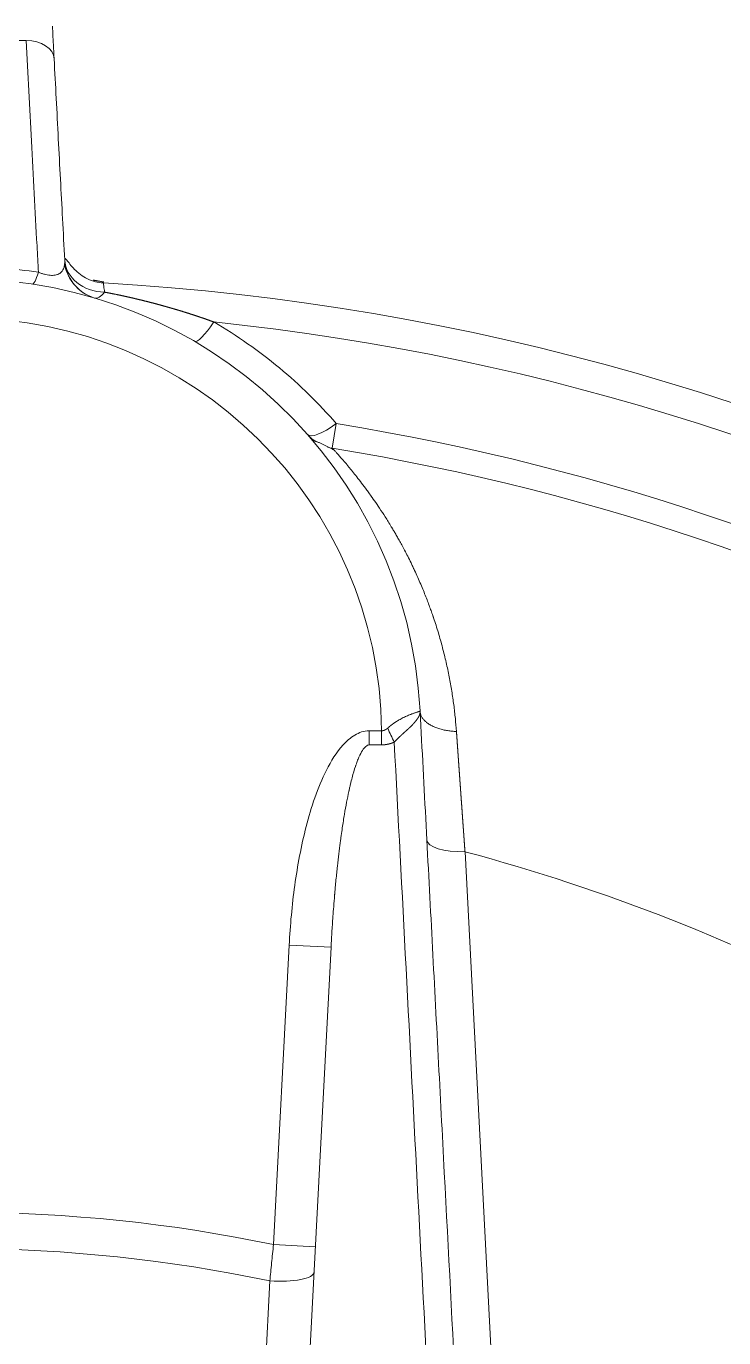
# Model space of a CAD drawing. Header units: millimetres. Extents: x 4664 to 8864, y -38 to 2932.
# Drawn here: x 6329 to 6372.5, y 1800.5 to 1882.3 of the extents above; entities that cross this region are included whole.
import ezdxf

# ---------------------------------------------------------------- set-up
doc = ezdxf.new("R2010")
doc.units = ezdxf.units.MM

msp = doc.modelspace()

# ---------------------------------------------------------------- linework, layer by layer
at = {"lineweight": 5}
for p, q in [((6348.35, 1857.514), (6348.101, 1855.977)), ((6353.57, 1839.608), (6353.571, 1839.584)), ((6350.394, 1838.36), (6351.172, 1838.36)), ((6350.394, 1837.479), (6350.394, 1838.36)), ((6351.172, 1837.479), (6351.172, 1838.36)), ((6351.172, 1837.479), (6350.394, 1837.479)), ((6356.369, 1830.815), (6362.103, 1721.4)), ((6344.432, 1806.32), (6345.411, 1824.994)), ((6348.019, 1824.858), (6345.411, 1824.994)), ((6347.04, 1806.183), (6344.432, 1806.32)), ((6339.875, 1721.4), (6344.207, 1804.05))]:
    msp.add_line(p, q, dxfattribs=at)
for centre, radius, start, end in [((6334.031, 1867.849), 2.612, 183, 253.40561), ((6325.159, 1838.079), 28.452, 3.08832, 176.91168), ((6325.159, 1714.486), 152.045, 36.15958, 86.73036), ((6325.159, 1838.079), 26.014, 0.61779, 179.38221), ((6325.159, 1714.486), 150.173, 37.11429, 84.05174), ((6325.159, 1714.486), 144.895, 2.73527, 80.78997), ((6348.519, 1858.555), 2.612, 221.23584, 236.68171), ((6348.519, 1858.555), 2.612, 254.21409, 260.78997), ((6325.159, 1714.486), 143.338, 2.73527, 80.78997), ((6325.159, 1714.486), 120.442, 62.12565, 74.98177), ((6325.159, 1714.486), 93.834, 78.14748, 101.85252), ((6325.159, 1714.486), 91.567, 77.99392, 102.00608)]:
    msp.add_arc(centre, radius, start, end, dxfattribs=at)
for centre, major_axis, ratio, start_param, end_param in [((6329.027, 1880.162), (-1.739, -0.091), 0.706622, 3.141593, 4.675373), ((6334.031, 1867.849), (-2.608, -0.137), 0.818023, 0, 1.480577), ((6329.784, 1868.797), (0.389, 2.583), 0.147239, 3.141593, 3.938072), ((6334.031, 1867.849), (-0.746, -2.503), 0.312325, 0, 0.647272), ((6340.831, 1864.9), (-1.318, -2.255), 0.179125, 0, 1.193922), ((6348.519, 1858.555), (-1.964, -1.722), 0.270703, 0, 1.254072), ((6356.177, 1839.745), (-2.482, 0.813), 0.99768, 0.371017, 0.378928), ((6351.833, 1839.477), (-1.739, -0.091), 0.342484, 3.141593, 3.168403), ((6351.96, 1838.533), (-1.062, 2.386), 0.144296, 1.509556, 1.884305), ((6356.601, 1831.679), (-2.608, -0.137), 0.327583, 0, 1.464643), ((6344.348, 1804.715), (-2.608, 0.137), 0.257419, 1.53002, 3.141593)]:
    msp.add_ellipse(centre, major_axis=major_axis, ratio=ratio, start_param=start_param, end_param=end_param, dxfattribs=at)
for points, knots in [([(6330.659, 1882.293), (6330.659, 1882.293), (6330.668, 1882.111), (6330.704, 1881.419), (6330.731, 1880.903), (6330.765, 1880.253)], [0, 0, 0, 0, 0.499409, 0.499409, 1, 1, 1, 1]), ([(6329.784, 1866.95), (6329.755, 1867.502), (6329.726, 1868.054), (6329.583, 1870.78), (6329.469, 1872.954), (6329.245, 1877.217), (6329.136, 1879.305), (6329.027, 1881.393)], [0, 0, 0, 0, 0.114698, 0.114698, 0.566236, 0.566236, 1, 1, 1, 1]), ([(6330.765, 1880.253), (6330.808, 1879.433), (6330.851, 1878.613), (6330.982, 1876.114), (6331.07, 1874.435), (6331.201, 1871.937), (6331.244, 1871.116), (6331.332, 1869.435), (6331.378, 1868.573), (6331.423, 1867.712)], [0, 0, 0, 0, 0.196221, 0.196221, 0.597749, 0.597749, 0.793971, 0.793971, 1, 1, 1, 1]), ([(6320.535, 1866.95), (6322.06, 1867.179), (6323.599, 1867.296), (6326.707, 1867.296), (6328.259, 1867.179), (6329.784, 1866.95)], [0, 0, 0, 0, 0.5, 0.5, 1, 1, 1, 1]), ([(6329.784, 1866.95), (6329.848, 1866.923), (6329.911, 1866.9), (6330.037, 1866.858), (6330.099, 1866.839), (6330.221, 1866.808), (6330.281, 1866.795), (6330.398, 1866.774), (6330.455, 1866.767), (6330.565, 1866.758), (6330.619, 1866.756), (6330.722, 1866.759), (6330.771, 1866.763), (6330.866, 1866.778), (6330.911, 1866.789), (6330.974, 1866.81), (6331.005, 1866.822), (6331.039, 1866.838), (6331.056, 1866.846), (6331.064, 1866.851), (6331.068, 1866.853), (6331.07, 1866.854), (6331.071, 1866.855), (6331.072, 1866.855), (6331.072, 1866.855), (6331.072, 1866.855), (6331.072, 1866.855), (6331.072, 1866.855), (6331.072, 1866.855), (6331.073, 1866.855), (6331.1, 1866.871), (6331.154, 1866.908), (6331.203, 1866.953), (6331.248, 1867.004), (6331.269, 1867.032), (6331.308, 1867.093), (6331.325, 1867.125), (6331.357, 1867.196), (6331.37, 1867.234), (6331.393, 1867.315), (6331.403, 1867.358), (6331.417, 1867.449), (6331.422, 1867.498), (6331.426, 1867.601), (6331.426, 1867.655), (6331.423, 1867.712)], [0, 0, 0, 0, 0.0625, 0.0625, 0.125, 0.125, 0.1875, 0.1875, 0.25, 0.25, 0.3125, 0.3125, 0.375, 0.375, 0.4375, 0.4375, 0.46875, 0.484375, 0.492187, 0.496094, 0.498047, 0.499023, 0.499512, 0.499756, 0.499878, 0.499939, 0.499969, 0.499985, 0.499985, 0.5, 0.5, 0.5625, 0.625, 0.625, 0.6875, 0.6875, 0.75, 0.75, 0.8125, 0.8125, 0.875, 0.875, 0.9375, 0.9375, 1, 1, 1, 1]), ([(6332.579, 1865.678), (6332.415, 1865.788), (6332.125, 1866.031), (6331.676, 1866.611), (6331.486, 1867.098), (6331.416, 1867.442)], [0, 0, 0, 0, 0.27368, 0.535273, 1, 1, 1, 1]), ([(6333.827, 1866.284), (6333.66, 1866.293), (6333.327, 1866.344), (6332.835, 1866.52), (6332.375, 1866.807), (6331.997, 1867.157), (6331.72, 1867.491), (6331.534, 1867.737), (6331.468, 1867.802), (6331.445, 1867.803), (6331.443, 1867.803)], [0, 0, 0, 0, 0.111816, 0.226995, 0.344425, 0.47122, 0.616583, 0.785253, 0.976937, 1, 1, 1, 1]), ([(6333.206, 1866.458), (6333.217, 1866.456), (6333.239, 1866.452), (6333.275, 1866.446), (6333.311, 1866.44), (6333.348, 1866.434), (6333.385, 1866.427), (6333.422, 1866.421), (6333.459, 1866.415), (6333.496, 1866.408), (6333.532, 1866.402), (6333.583, 1866.393), (6333.647, 1866.382), (6333.725, 1866.368), (6333.795, 1866.355), (6333.84, 1866.347), (6333.858, 1866.344)], [0, 0, 0, 0, 0.04821, 0.104884, 0.161501, 0.218062, 0.274567, 0.331016, 0.387408, 0.443745, 0.500026, 0.556251, 0.676489, 0.79653, 0.916374, 1, 1, 1, 1]), ([(6333.828, 1866.284), (6333.828, 1866.284), (6333.828, 1866.282), (6333.83, 1866.273), (6333.831, 1866.261), (6333.837, 1866.223), (6333.84, 1866.197), (6333.849, 1866.134), (6333.854, 1866.096), (6333.866, 1866.007), (6333.873, 1865.956), (6333.889, 1865.843), (6333.898, 1865.78), (6333.907, 1865.712)], [0, 0, 0, 0, 0.086478, 0.086478, 0.269182, 0.269182, 0.451887, 0.451887, 0.634591, 0.634591, 0.817296, 0.817296, 1, 1, 1, 1]), ([(6333.907, 1865.712), (6333.922, 1865.709), (6333.951, 1865.703), (6333.995, 1865.695), (6334.038, 1865.687), (6334.082, 1865.678), (6334.125, 1865.67), (6334.169, 1865.661), (6334.212, 1865.653), (6334.255, 1865.644), (6334.299, 1865.636), (6334.342, 1865.627), (6334.385, 1865.618), (6334.428, 1865.61), (6334.471, 1865.601), (6334.513, 1865.592), (6334.556, 1865.583), (6334.599, 1865.575), (6334.641, 1865.566), (6334.684, 1865.557), (6334.726, 1865.548), (6334.769, 1865.539), (6334.811, 1865.53), (6334.853, 1865.521), (6334.896, 1865.513), (6334.938, 1865.504), (6334.98, 1865.495), (6335.022, 1865.485), (6335.063, 1865.476), (6335.105, 1865.467), (6335.147, 1865.458), (6335.189, 1865.449), (6335.23, 1865.44), (6335.272, 1865.431), (6335.313, 1865.422), (6335.354, 1865.412), (6335.396, 1865.403), (6335.437, 1865.394), (6335.478, 1865.384), (6335.519, 1865.375), (6335.56, 1865.366), (6335.601, 1865.356), (6335.642, 1865.347), (6335.682, 1865.338), (6335.723, 1865.328), (6335.764, 1865.319), (6335.804, 1865.309), (6335.845, 1865.3), (6335.885, 1865.29), (6335.925, 1865.281), (6335.965, 1865.271), (6336.006, 1865.261), (6336.046, 1865.252), (6336.086, 1865.242), (6336.126, 1865.232), (6336.166, 1865.223), (6336.205, 1865.213), (6336.245, 1865.203), (6336.285, 1865.194), (6336.324, 1865.184), (6336.364, 1865.174), (6336.403, 1865.164), (6336.442, 1865.154), (6336.482, 1865.145), (6336.521, 1865.135), (6336.56, 1865.125), (6336.599, 1865.115), (6336.638, 1865.105), (6336.677, 1865.095), (6336.716, 1865.085), (6336.754, 1865.075), (6336.793, 1865.065), (6336.832, 1865.055), (6336.87, 1865.045), (6336.909, 1865.035), (6336.947, 1865.025), (6336.985, 1865.015), (6337.024, 1865.005), (6337.062, 1864.995), (6337.1, 1864.985), (6337.138, 1864.974), (6337.176, 1864.964), (6337.214, 1864.954), (6337.252, 1864.944), (6337.289, 1864.934), (6337.327, 1864.924), (6337.364, 1864.913), (6337.402, 1864.903), (6337.439, 1864.893), (6337.477, 1864.882), (6337.514, 1864.872), (6337.551, 1864.862), (6337.588, 1864.852), (6337.625, 1864.841), (6337.662, 1864.831), (6337.699, 1864.82), (6337.736, 1864.81), (6337.773, 1864.8), (6337.81, 1864.789), (6337.846, 1864.779), (6337.883, 1864.768), (6337.919, 1864.758), (6337.956, 1864.748), (6337.992, 1864.737), (6338.028, 1864.727), (6338.064, 1864.716), (6338.1, 1864.706), (6338.136, 1864.695), (6338.172, 1864.685), (6338.208, 1864.674), (6338.244, 1864.663), (6338.28, 1864.653), (6338.315, 1864.642), (6338.351, 1864.632), (6338.387, 1864.621), (6338.422, 1864.61), (6338.457, 1864.6), (6338.493, 1864.589), (6338.528, 1864.579), (6338.563, 1864.568), (6338.598, 1864.557), (6338.633, 1864.547), (6338.668, 1864.536), (6338.703, 1864.525), (6338.738, 1864.515), (6338.772, 1864.504), (6338.807, 1864.493), (6338.842, 1864.482), (6338.876, 1864.472), (6338.91, 1864.461), (6338.945, 1864.45), (6338.979, 1864.439), (6339.013, 1864.429), (6339.047, 1864.418), (6339.081, 1864.407), (6339.115, 1864.396), (6339.149, 1864.386), (6339.183, 1864.375), (6339.217, 1864.364), (6339.251, 1864.353), (6339.284, 1864.342), (6339.318, 1864.331), (6339.351, 1864.321), (6339.385, 1864.31), (6339.418, 1864.299), (6339.451, 1864.288), (6339.484, 1864.277), (6339.517, 1864.266), (6339.55, 1864.255), (6339.583, 1864.245), (6339.616, 1864.234), (6339.649, 1864.223), (6339.682, 1864.212), (6339.715, 1864.201), (6339.747, 1864.19), (6339.78, 1864.179), (6339.812, 1864.168), (6339.844, 1864.157), (6339.877, 1864.146), (6339.909, 1864.135), (6339.941, 1864.125), (6339.973, 1864.114), (6340.005, 1864.103), (6340.037, 1864.092), (6340.069, 1864.081), (6340.101, 1864.07), (6340.133, 1864.059), (6340.164, 1864.048), (6340.196, 1864.037), (6340.227, 1864.026), (6340.259, 1864.015), (6340.29, 1864.004), (6340.321, 1863.993), (6340.353, 1863.982), (6340.384, 1863.971), (6340.415, 1863.96), (6340.446, 1863.949), (6340.477, 1863.938), (6340.508, 1863.927), (6340.539, 1863.916), (6340.569, 1863.905), (6340.6, 1863.894), (6340.63, 1863.883), (6340.661, 1863.872), (6340.691, 1863.861), (6340.712, 1863.854), (6340.722, 1863.85)], [0, 0, 0, 0, 0.006336, 0.012661, 0.018977, 0.025284, 0.03158, 0.037866, 0.044142, 0.050409, 0.056666, 0.062913, 0.06915, 0.075377, 0.081594, 0.087801, 0.093999, 0.100186, 0.106364, 0.112532, 0.11869, 0.124838, 0.130976, 0.137105, 0.143223, 0.149332, 0.155431, 0.16152, 0.167599, 0.173668, 0.179727, 0.185777, 0.191816, 0.197846, 0.203866, 0.209876, 0.215876, 0.221866, 0.227847, 0.233817, 0.239778, 0.245729, 0.25167, 0.257601, 0.263522, 0.269433, 0.275335, 0.281226, 0.287108, 0.29298, 0.298842, 0.304694, 0.310536, 0.316369, 0.322192, 0.328004, 0.333807, 0.3396, 0.345383, 0.351157, 0.35692, 0.362674, 0.368417, 0.374151, 0.379875, 0.38559, 0.391294, 0.396988, 0.402673, 0.408348, 0.414013, 0.419668, 0.425313, 0.430949, 0.436574, 0.44219, 0.447796, 0.453392, 0.458978, 0.464554, 0.470121, 0.475677, 0.481224, 0.486761, 0.492288, 0.497806, 0.503313, 0.508811, 0.514298, 0.519776, 0.525244, 0.530703, 0.536151, 0.54159, 0.547018, 0.552437, 0.557846, 0.563246, 0.568635, 0.574015, 0.579385, 0.584744, 0.590095, 0.595435, 0.600765, 0.606086, 0.611397, 0.616698, 0.621989, 0.62727, 0.632542, 0.637804, 0.643056, 0.648298, 0.65353, 0.658753, 0.663965, 0.669168, 0.674361, 0.679544, 0.684718, 0.689881, 0.695035, 0.700179, 0.705313, 0.710438, 0.715552, 0.720657, 0.725752, 0.730837, 0.735913, 0.740978, 0.746034, 0.75108, 0.756116, 0.761143, 0.766159, 0.771166, 0.776163, 0.78115, 0.786128, 0.791095, 0.796053, 0.801001, 0.80594, 0.810868, 0.815787, 0.820696, 0.825595, 0.830484, 0.835364, 0.840234, 0.845094, 0.849944, 0.854785, 0.859615, 0.864436, 0.869248, 0.874049, 0.878841, 0.883623, 0.888395, 0.893157, 0.89791, 0.902653, 0.907386, 0.912109, 0.916823, 0.921526, 0.926221, 0.930905, 0.935579, 0.940244, 0.944899, 0.949545, 0.95418, 0.958806, 0.963422, 0.968028, 0.972625, 0.977212, 0.981789, 0.986356, 0.990914, 0.995462, 1, 1, 1, 1]), ([(6340.722, 1863.85), (6341.443, 1863.426), (6342.144, 1862.975), (6343.503, 1862.021), (6344.162, 1861.517), (6345.435, 1860.459), (6346.05, 1859.904), (6347.234, 1858.746), (6347.804, 1858.142), (6348.35, 1857.514)], [0, 0, 0, 0, 0.25, 0.25, 0.5, 0.5, 0.75, 0.75, 1, 1, 1, 1]), ([(6348.101, 1855.977), (6348.101, 1855.977), (6348.114, 1855.964), (6348.153, 1855.923), (6348.18, 1855.894), (6348.182, 1855.892)], [0, 0, 0, 0, 0.486266, 0.972532, 1, 1, 1, 1]), ([(6348.182, 1855.892), (6348.206, 1855.866), (6348.268, 1855.799), (6348.397, 1855.657), (6348.566, 1855.468), (6348.77, 1855.232), (6348.931, 1855.044), (6349.059, 1854.89), (6349.126, 1854.81), (6349.208, 1854.711), (6349.249, 1854.661), (6349.27, 1854.635), (6349.281, 1854.622), (6349.286, 1854.616), (6349.289, 1854.612), (6349.29, 1854.611), (6349.291, 1854.61), (6349.291, 1854.61), (6349.291, 1854.609), (6349.291, 1854.609), (6349.291, 1854.609), (6349.291, 1854.609), (6349.292, 1854.609), (6349.375, 1854.507), (6349.464, 1854.398), (6349.649, 1854.164), (6349.747, 1854.039), (6349.95, 1853.774), (6350.056, 1853.634), (6350.222, 1853.41), (6350.306, 1853.295), (6350.407, 1853.156), (6350.458, 1853.084), (6350.484, 1853.048), (6350.497, 1853.03), (6350.504, 1853.021), (6350.507, 1853.017), (6350.508, 1853.014), (6350.509, 1853.013), (6350.51, 1853.013), (6350.51, 1853.012), (6350.51, 1853.012), (6350.51, 1853.012), (6350.51, 1853.012), (6350.51, 1853.012), (6350.51, 1853.012), (6350.603, 1852.881), (6350.702, 1852.741), (6350.91, 1852.439), (6351.019, 1852.277), (6351.247, 1851.931), (6351.366, 1851.747), (6351.551, 1851.452), (6351.614, 1851.35), (6351.71, 1851.193), (6351.759, 1851.113), (6351.816, 1851.018), (6351.844, 1850.969), (6351.859, 1850.945), (6351.866, 1850.933), (6351.87, 1850.927), (6351.871, 1850.924), (6351.872, 1850.922), (6351.873, 1850.922), (6351.873, 1850.921), (6351.873, 1850.921), (6351.873, 1850.921), (6351.873, 1850.921), (6351.873, 1850.921), (6351.873, 1850.921), (6351.908, 1850.862), (6351.984, 1850.733), (6352.114, 1850.508), (6352.262, 1850.248), (6352.37, 1850.051), (6352.484, 1849.841), (6352.543, 1849.73), (6352.667, 1849.494), (6352.732, 1849.37), (6352.865, 1849.107), (6352.934, 1848.968), (6353.04, 1848.749), (6353.076, 1848.675), (6353.131, 1848.56), (6353.159, 1848.501), (6353.191, 1848.432), (6353.207, 1848.397), (6353.216, 1848.38), (6353.22, 1848.371), (6353.222, 1848.366), (6353.223, 1848.364), (6353.223, 1848.363), (6353.224, 1848.363), (6353.224, 1848.362), (6353.224, 1848.362), (6353.224, 1848.362), (6353.224, 1848.362), (6353.293, 1848.214), (6353.426, 1847.922), (6353.609, 1847.501), (6353.778, 1847.097), (6353.932, 1846.713), (6354.072, 1846.35), (6354.198, 1846.009), (6354.274, 1845.797), (6354.327, 1845.645), (6354.353, 1845.57), (6354.382, 1845.485), (6354.396, 1845.444), (6354.403, 1845.423), (6354.407, 1845.413), (6354.409, 1845.408), (6354.409, 1845.405), (6354.41, 1845.404), (6354.41, 1845.403), (6354.41, 1845.403), (6354.41, 1845.403), (6354.41, 1845.403), (6354.41, 1845.403), (6354.41, 1845.402), (6354.41, 1845.402), (6354.516, 1845.091), (6354.615, 1844.779), (6354.8, 1844.159), (6354.887, 1843.849), (6355.048, 1843.234), (6355.123, 1842.929), (6355.262, 1842.322), (6355.325, 1842.021), (6355.441, 1841.424), (6355.494, 1841.129), (6355.589, 1840.545), (6355.632, 1840.257), (6355.707, 1839.688), (6355.739, 1839.408), (6355.795, 1838.856), (6355.818, 1838.584), (6355.837, 1838.317)], [0, 0, 0, 0, 0.031509, 0.064905, 0.098301, 0.131697, 0.165094, 0.165094, 0.181792, 0.190141, 0.194315, 0.196403, 0.197446, 0.197968, 0.198229, 0.198359, 0.198425, 0.198457, 0.198474, 0.198482, 0.198486, 0.198486, 0.19849, 0.19849, 0.231886, 0.231886, 0.265282, 0.265282, 0.298679, 0.298679, 0.315377, 0.323726, 0.3279, 0.329988, 0.331031, 0.331553, 0.331814, 0.331944, 0.33201, 0.332042, 0.332059, 0.332067, 0.332071, 0.332073, 0.332073, 0.332075, 0.332075, 0.365471, 0.365471, 0.398867, 0.398867, 0.432264, 0.432264, 0.448962, 0.448962, 0.457311, 0.461485, 0.463573, 0.464616, 0.465138, 0.465399, 0.465529, 0.465595, 0.465627, 0.465644, 0.465652, 0.465656, 0.465658, 0.465658, 0.46566, 0.46566, 0.482358, 0.499056, 0.515754, 0.532452, 0.532452, 0.549151, 0.549151, 0.565849, 0.565849, 0.582547, 0.582547, 0.590896, 0.590896, 0.59507, 0.597158, 0.598201, 0.598723, 0.598984, 0.599115, 0.59918, 0.599212, 0.599229, 0.599237, 0.599241, 0.599241, 0.599245, 0.599245, 0.615943, 0.632641, 0.649339, 0.666037, 0.682736, 0.699434, 0.716132, 0.716132, 0.724481, 0.728655, 0.730743, 0.731786, 0.732308, 0.732569, 0.7327, 0.732765, 0.732797, 0.732814, 0.732822, 0.732826, 0.732828, 0.732828, 0.73283, 0.73283, 0.766226, 0.766226, 0.799622, 0.799622, 0.833019, 0.833019, 0.866415, 0.866415, 0.899811, 0.899811, 0.933207, 0.933207, 0.966604, 0.966604, 1, 1, 1, 1]), ([(6351.551, 1838.526), (6351.554, 1838.529), (6351.559, 1838.533), (6351.566, 1838.54), (6351.574, 1838.547), (6351.582, 1838.554), (6351.59, 1838.561), (6351.598, 1838.567), (6351.605, 1838.574), (6351.613, 1838.581), (6351.621, 1838.588), (6351.629, 1838.594), (6351.637, 1838.601), (6351.645, 1838.608), (6351.652, 1838.614), (6351.66, 1838.621), (6351.668, 1838.627), (6351.676, 1838.634), (6351.684, 1838.64), (6351.692, 1838.647), (6351.7, 1838.653), (6351.708, 1838.66), (6351.716, 1838.666), (6351.724, 1838.673), (6351.732, 1838.679), (6351.74, 1838.686), (6351.748, 1838.692), (6351.756, 1838.698), (6351.765, 1838.705), (6351.773, 1838.711), (6351.781, 1838.717), (6351.789, 1838.724), (6351.797, 1838.73), (6351.805, 1838.736), (6351.813, 1838.742), (6351.822, 1838.748), (6351.83, 1838.754), (6351.838, 1838.761), (6351.846, 1838.767), (6351.854, 1838.773), (6351.863, 1838.779), (6351.871, 1838.785), (6351.879, 1838.791), (6351.888, 1838.797), (6351.896, 1838.803), (6351.904, 1838.809), (6351.912, 1838.815), (6351.921, 1838.821), (6351.929, 1838.826), (6351.937, 1838.832), (6351.946, 1838.838), (6351.954, 1838.844), (6351.963, 1838.85), (6351.971, 1838.855), (6351.979, 1838.861), (6351.988, 1838.867), (6351.996, 1838.873), (6352.005, 1838.878), (6352.013, 1838.884), (6352.021, 1838.89), (6352.03, 1838.895), (6352.038, 1838.901), (6352.047, 1838.906), (6352.055, 1838.912), (6352.064, 1838.917), (6352.072, 1838.923), (6352.081, 1838.928), (6352.089, 1838.934), (6352.098, 1838.939), (6352.106, 1838.945), (6352.115, 1838.95), (6352.123, 1838.955), (6352.132, 1838.961), (6352.14, 1838.966), (6352.149, 1838.971), (6352.158, 1838.976), (6352.166, 1838.982), (6352.175, 1838.987), (6352.183, 1838.992), (6352.192, 1838.997), (6352.2, 1839.002), (6352.209, 1839.007), (6352.217, 1839.013), (6352.226, 1839.018), (6352.235, 1839.023), (6352.243, 1839.028), (6352.294, 1839.057), (6352.387, 1839.109), (6352.523, 1839.179), (6352.657, 1839.244), (6352.79, 1839.303), (6352.901, 1839.349), (6352.992, 1839.384), (6353.065, 1839.412), (6353.137, 1839.438), (6353.206, 1839.462), (6353.272, 1839.485), (6353.334, 1839.505), (6353.372, 1839.518), (6353.392, 1839.525), (6353.396, 1839.526), (6353.4, 1839.528), (6353.404, 1839.529), (6353.408, 1839.53), (6353.411, 1839.531), (6353.415, 1839.533), (6353.419, 1839.534), (6353.423, 1839.535), (6353.427, 1839.536), (6353.43, 1839.538), (6353.434, 1839.539), (6353.438, 1839.54), (6353.441, 1839.541), (6353.445, 1839.543), (6353.449, 1839.544), (6353.452, 1839.545), (6353.456, 1839.546), (6353.459, 1839.548), (6353.463, 1839.549), (6353.466, 1839.55), (6353.47, 1839.551), (6353.473, 1839.552), (6353.476, 1839.554), (6353.48, 1839.555), (6353.483, 1839.556), (6353.486, 1839.557), (6353.489, 1839.558), (6353.493, 1839.56), (6353.496, 1839.561), (6353.499, 1839.562), (6353.502, 1839.563), (6353.505, 1839.564), (6353.508, 1839.565), (6353.511, 1839.566), (6353.514, 1839.568), (6353.516, 1839.569), (6353.518, 1839.57), (6353.52, 1839.57), (6353.521, 1839.571), (6353.523, 1839.571), (6353.525, 1839.572), (6353.528, 1839.573), (6353.531, 1839.574), (6353.535, 1839.576), (6353.539, 1839.577), (6353.543, 1839.579), (6353.547, 1839.581), (6353.551, 1839.583), (6353.554, 1839.585), (6353.557, 1839.587), (6353.559, 1839.588), (6353.561, 1839.59), (6353.563, 1839.591), (6353.564, 1839.593), (6353.565, 1839.594), (6353.566, 1839.596), (6353.567, 1839.598), (6353.568, 1839.599), (6353.569, 1839.601), (6353.569, 1839.603), (6353.569, 1839.604), (6353.569, 1839.605)], [0, 0, 0, 0, 0.002893, 0.005787, 0.008681, 0.011576, 0.014471, 0.017366, 0.020262, 0.023159, 0.026056, 0.028954, 0.031852, 0.034751, 0.037651, 0.040551, 0.043452, 0.046354, 0.049257, 0.05216, 0.055065, 0.05797, 0.060876, 0.063783, 0.066691, 0.0696, 0.07251, 0.075421, 0.078333, 0.081246, 0.08416, 0.087075, 0.089991, 0.092909, 0.095828, 0.098748, 0.101669, 0.104592, 0.107516, 0.110441, 0.113367, 0.116295, 0.119225, 0.122156, 0.125088, 0.128022, 0.130957, 0.133894, 0.136832, 0.139772, 0.142714, 0.145657, 0.148602, 0.151549, 0.154497, 0.157447, 0.160399, 0.163353, 0.166309, 0.169266, 0.172225, 0.175187, 0.17815, 0.181115, 0.184082, 0.187051, 0.190022, 0.192996, 0.195971, 0.198948, 0.201928, 0.20491, 0.207893, 0.21088, 0.213868, 0.216859, 0.219851, 0.222847, 0.225844, 0.228844, 0.231847, 0.234851, 0.237858, 0.240868, 0.24388, 0.246895, 0.249912, 0.297344, 0.345951, 0.395822, 0.447039, 0.499679, 0.531933, 0.565321, 0.599857, 0.635552, 0.672419, 0.710468, 0.749709, 0.752605, 0.755523, 0.758462, 0.761423, 0.764405, 0.767409, 0.770435, 0.773482, 0.776551, 0.779642, 0.782754, 0.785888, 0.789044, 0.792221, 0.79542, 0.79864, 0.801882, 0.805146, 0.808431, 0.811738, 0.815067, 0.818418, 0.82179, 0.825183, 0.828599, 0.832036, 0.835495, 0.838975, 0.842477, 0.846001, 0.849546, 0.853114, 0.856702, 0.860313, 0.863945, 0.867599, 0.871275, 0.874972, 0.876078, 0.877927, 0.880519, 0.883853, 0.88793, 0.89275, 0.898313, 0.904618, 0.911666, 0.919457, 0.927991, 0.937267, 0.943461, 0.949479, 0.955321, 0.960987, 0.966477, 0.971792, 0.976931, 0.981895, 0.986683, 0.991297, 0.995736, 1, 1, 1, 1]), ([(6353.571, 1839.584), (6353.571, 1839.582), (6353.571, 1839.578), (6353.571, 1839.573), (6353.571, 1839.567), (6353.571, 1839.562), (6353.571, 1839.556), (6353.57, 1839.55), (6353.57, 1839.545), (6353.57, 1839.539), (6353.57, 1839.534), (6353.569, 1839.528), (6353.569, 1839.523), (6353.569, 1839.517), (6353.568, 1839.511), (6353.568, 1839.506), (6353.567, 1839.5), (6353.567, 1839.495), (6353.566, 1839.489), (6353.565, 1839.484), (6353.565, 1839.478), (6353.564, 1839.473), (6353.563, 1839.467), (6353.562, 1839.462), (6353.561, 1839.456), (6353.561, 1839.451), (6353.56, 1839.446), (6353.559, 1839.44), (6353.558, 1839.435), (6353.557, 1839.429), (6353.555, 1839.424), (6353.554, 1839.418), (6353.553, 1839.413), (6353.552, 1839.408), (6353.55, 1839.402), (6353.549, 1839.397), (6353.548, 1839.391), (6353.546, 1839.386), (6353.545, 1839.381), (6353.543, 1839.375), (6353.542, 1839.37), (6353.54, 1839.365), (6353.538, 1839.359), (6353.537, 1839.354), (6353.535, 1839.349), (6353.533, 1839.343), (6353.531, 1839.338), (6353.529, 1839.333), (6353.527, 1839.327), (6353.525, 1839.322), (6353.523, 1839.317), (6353.521, 1839.311), (6353.519, 1839.306), (6353.517, 1839.301), (6353.515, 1839.295), (6353.512, 1839.29), (6353.51, 1839.285), (6353.508, 1839.279), (6353.505, 1839.274), (6353.503, 1839.269), (6353.5, 1839.264), (6353.498, 1839.258), (6353.495, 1839.253), (6353.492, 1839.248), (6353.49, 1839.242), (6353.487, 1839.237), (6353.484, 1839.232), (6353.481, 1839.227), (6353.478, 1839.221), (6353.475, 1839.216), (6353.472, 1839.211), (6353.469, 1839.205), (6353.466, 1839.2), (6353.463, 1839.195), (6353.46, 1839.19), (6353.456, 1839.184), (6353.452, 1839.177), (6353.446, 1839.168), (6353.439, 1839.158), (6353.432, 1839.147), (6353.425, 1839.136), (6353.417, 1839.125), (6353.409, 1839.113), (6353.402, 1839.102), (6353.393, 1839.091), (6353.385, 1839.079), (6353.376, 1839.068), (6353.368, 1839.056), (6353.359, 1839.044), (6353.35, 1839.032), (6353.341, 1839.02), (6353.331, 1839.008), (6353.321, 1838.996), (6353.312, 1838.984), (6353.302, 1838.971), (6353.291, 1838.959), (6353.281, 1838.946), (6353.271, 1838.933), (6353.26, 1838.92), (6353.249, 1838.907), (6353.238, 1838.894), (6353.227, 1838.881), (6353.215, 1838.867), (6353.204, 1838.854), (6353.192, 1838.84), (6353.18, 1838.827), (6353.168, 1838.813), (6353.156, 1838.799), (6353.144, 1838.785), (6353.131, 1838.771), (6353.119, 1838.756), (6353.109, 1838.745), (6353.102, 1838.737), (6353.098, 1838.732), (6353.093, 1838.727), (6353.088, 1838.722), (6353.083, 1838.716), (6353.077, 1838.71), (6353.071, 1838.704), (6353.065, 1838.698), (6353.059, 1838.691), (6353.052, 1838.685), (6353.045, 1838.677), (6353.038, 1838.67), (6353.03, 1838.662), (6353.022, 1838.655), (6353.014, 1838.646), (6353.005, 1838.638), (6352.996, 1838.629), (6352.987, 1838.62), (6352.977, 1838.611), (6352.967, 1838.602), (6352.957, 1838.592), (6352.946, 1838.582), (6352.935, 1838.572), (6352.923, 1838.561), (6352.912, 1838.55), (6352.899, 1838.539), (6352.887, 1838.527), (6352.874, 1838.515), (6352.861, 1838.503), (6352.847, 1838.491), (6352.833, 1838.478), (6352.819, 1838.465), (6352.804, 1838.451), (6352.788, 1838.438), (6352.773, 1838.424), (6352.757, 1838.409), (6352.74, 1838.395), (6352.724, 1838.379), (6352.706, 1838.364), (6352.689, 1838.348), (6352.671, 1838.332), (6352.652, 1838.315), (6352.634, 1838.299), (6352.614, 1838.281), (6352.595, 1838.264), (6352.577, 1838.247), (6352.56, 1838.232), (6352.544, 1838.218), (6352.529, 1838.204), (6352.513, 1838.19), (6352.498, 1838.175), (6352.482, 1838.161), (6352.467, 1838.147), (6352.451, 1838.133), (6352.436, 1838.118), (6352.42, 1838.104), (6352.404, 1838.09), (6352.389, 1838.075), (6352.373, 1838.06), (6352.358, 1838.046), (6352.342, 1838.031), (6352.326, 1838.017), (6352.311, 1838.002), (6352.295, 1837.987), (6352.28, 1837.972), (6352.264, 1837.957), (6352.249, 1837.942), (6352.233, 1837.927), (6352.218, 1837.912), (6352.202, 1837.897), (6352.187, 1837.882), (6352.171, 1837.867), (6352.156, 1837.852), (6352.141, 1837.837), (6352.125, 1837.822), (6352.11, 1837.806), (6352.095, 1837.791), (6352.08, 1837.775), (6352.065, 1837.76), (6352.049, 1837.745), (6352.034, 1837.729), (6352.019, 1837.714), (6352.004, 1837.698), (6351.99, 1837.682), (6351.975, 1837.667), (6351.965, 1837.656), (6351.96, 1837.651)], [0, 0, 0, 0, 0.00329, 0.006582, 0.009875, 0.013169, 0.016465, 0.019762, 0.02306, 0.02636, 0.029661, 0.032963, 0.036267, 0.039572, 0.042879, 0.046186, 0.049495, 0.052806, 0.056117, 0.05943, 0.062744, 0.06606, 0.069377, 0.072695, 0.076014, 0.079334, 0.082656, 0.085979, 0.089303, 0.092629, 0.095955, 0.099283, 0.102612, 0.105942, 0.109273, 0.112606, 0.115939, 0.119274, 0.12261, 0.125947, 0.129285, 0.132624, 0.135964, 0.139306, 0.142648, 0.145991, 0.149336, 0.152681, 0.156028, 0.159375, 0.162723, 0.166073, 0.169423, 0.172774, 0.176126, 0.179479, 0.182833, 0.186188, 0.189544, 0.1929, 0.196258, 0.199616, 0.202975, 0.206334, 0.209695, 0.213056, 0.216418, 0.219781, 0.223144, 0.226508, 0.229873, 0.233238, 0.236604, 0.23997, 0.243338, 0.246705, 0.250073, 0.25691, 0.263767, 0.270644, 0.27754, 0.284457, 0.291392, 0.298347, 0.30532, 0.312312, 0.319323, 0.326353, 0.3334, 0.340466, 0.347549, 0.35465, 0.361769, 0.368904, 0.376057, 0.383226, 0.390413, 0.397615, 0.404834, 0.412069, 0.419319, 0.426585, 0.433867, 0.441164, 0.448476, 0.455802, 0.463143, 0.470499, 0.477869, 0.485253, 0.49265, 0.500062, 0.502428, 0.504933, 0.507574, 0.510354, 0.513271, 0.516326, 0.519518, 0.522848, 0.526316, 0.529921, 0.533664, 0.537544, 0.541562, 0.545716, 0.550009, 0.554438, 0.559004, 0.563708, 0.568548, 0.573525, 0.578638, 0.583887, 0.589273, 0.594794, 0.600451, 0.606243, 0.61217, 0.618232, 0.624428, 0.630758, 0.637222, 0.643819, 0.650549, 0.657411, 0.664404, 0.671529, 0.678785, 0.686171, 0.693686, 0.70133, 0.709103, 0.717003, 0.725029, 0.733181, 0.741459, 0.74986, 0.756321, 0.762772, 0.769214, 0.775647, 0.782071, 0.788484, 0.794888, 0.801283, 0.807667, 0.814041, 0.820404, 0.826758, 0.8331, 0.839432, 0.845754, 0.852064, 0.858364, 0.864652, 0.870929, 0.877195, 0.883449, 0.889692, 0.895924, 0.902143, 0.908351, 0.914547, 0.920731, 0.926903, 0.933063, 0.93921, 0.945345, 0.951468, 0.957579, 0.963677, 0.969763, 0.975835, 0.981896, 0.987943, 0.993978, 1, 1, 1, 1]), ([(6353.569, 1839.605), (6353.57, 1839.607), (6353.57, 1839.609), (6353.57, 1839.611), (6353.57, 1839.612), (6353.57, 1839.612)], [0, 0, 0, 0, 0.906175, 0.906175, 1, 1, 1, 1]), ([(6353.572, 1839.568), (6353.82, 1834.835), (6354.07, 1830.075), (6354.572, 1820.487), (6354.825, 1815.662), (6355.588, 1801.093), (6356.103, 1791.267), (6357.141, 1771.472), (6357.664, 1761.485), (6358.714, 1741.455), (6359.242, 1731.389), (6359.77, 1721.315)], [0, 0, 0, 0, 0.125, 0.125, 0.25, 0.25, 0.5, 0.5, 0.75, 0.75, 1, 1, 1, 1]), ([(6351.172, 1838.36), (6351.173, 1838.36), (6351.176, 1838.36), (6351.181, 1838.36), (6351.185, 1838.36), (6351.19, 1838.36), (6351.194, 1838.36), (6351.198, 1838.36), (6351.203, 1838.36), (6351.207, 1838.361), (6351.212, 1838.361), (6351.216, 1838.361), (6351.221, 1838.362), (6351.225, 1838.362), (6351.23, 1838.363), (6351.234, 1838.363), (6351.238, 1838.364), (6351.243, 1838.365), (6351.247, 1838.365), (6351.252, 1838.366), (6351.256, 1838.367), (6351.261, 1838.368), (6351.265, 1838.369), (6351.27, 1838.37), (6351.274, 1838.371), (6351.278, 1838.372), (6351.283, 1838.373), (6351.287, 1838.374), (6351.292, 1838.375), (6351.296, 1838.377), (6351.301, 1838.378), (6351.305, 1838.379), (6351.31, 1838.381), (6351.314, 1838.382), (6351.319, 1838.383), (6351.323, 1838.385), (6351.328, 1838.387), (6351.332, 1838.388), (6351.336, 1838.39), (6351.341, 1838.392), (6351.345, 1838.393), (6351.35, 1838.395), (6351.354, 1838.397), (6351.359, 1838.399), (6351.363, 1838.401), (6351.368, 1838.403), (6351.372, 1838.405), (6351.377, 1838.407), (6351.381, 1838.409), (6351.386, 1838.411), (6351.39, 1838.414), (6351.395, 1838.416), (6351.399, 1838.418), (6351.404, 1838.421), (6351.408, 1838.423), (6351.412, 1838.425), (6351.417, 1838.428), (6351.421, 1838.431), (6351.426, 1838.433), (6351.43, 1838.436), (6351.435, 1838.439), (6351.439, 1838.441), (6351.444, 1838.444), (6351.448, 1838.447), (6351.453, 1838.45), (6351.457, 1838.453), (6351.462, 1838.456), (6351.466, 1838.459), (6351.471, 1838.462), (6351.475, 1838.465), (6351.48, 1838.468), (6351.484, 1838.472), (6351.489, 1838.475), (6351.493, 1838.478), (6351.497, 1838.482), (6351.502, 1838.485), (6351.506, 1838.489), (6351.511, 1838.492), (6351.515, 1838.496), (6351.52, 1838.499), (6351.524, 1838.503), (6351.529, 1838.507), (6351.533, 1838.511), (6351.538, 1838.514), (6351.542, 1838.518), (6351.547, 1838.522), (6351.55, 1838.525), (6351.551, 1838.526)], [0, 0, 0, 0, 0.01041, 0.020823, 0.031241, 0.041664, 0.052093, 0.06253, 0.072976, 0.083432, 0.0939, 0.104379, 0.114872, 0.12538, 0.135904, 0.146444, 0.157002, 0.16758, 0.178178, 0.188797, 0.199439, 0.210104, 0.220794, 0.231509, 0.242252, 0.253023, 0.263822, 0.274652, 0.285513, 0.296405, 0.307332, 0.318292, 0.329288, 0.34032, 0.351389, 0.362496, 0.373643, 0.38483, 0.396059, 0.407329, 0.418643, 0.43, 0.441403, 0.452851, 0.464347, 0.47589, 0.487482, 0.499123, 0.510814, 0.522557, 0.534352, 0.5462, 0.558101, 0.570057, 0.582069, 0.594136, 0.606261, 0.618443, 0.630684, 0.642984, 0.655344, 0.667765, 0.680247, 0.692792, 0.705399, 0.71807, 0.730805, 0.743606, 0.756472, 0.769404, 0.782403, 0.79547, 0.808605, 0.821809, 0.835083, 0.848427, 0.861841, 0.875327, 0.888884, 0.902514, 0.916217, 0.929994, 0.943845, 0.95777, 0.971771, 0.985847, 1, 1, 1, 1]), ([(6345.411, 1824.994), (6345.476, 1826.244), (6345.59, 1827.486), (6345.932, 1829.952), (6346.158, 1831.176), (6346.782, 1833.598), (6347.172, 1834.796), (6348.019, 1836.466), (6348.351, 1837.013), (6348.985, 1837.711), (6349.224, 1837.927), (6349.765, 1838.251), (6350.073, 1838.36), (6350.394, 1838.36)], [0, 0, 0, 0, 0.25, 0.25, 0.5, 0.5, 0.75, 0.75, 0.875, 0.875, 0.9375, 0.9375, 1, 1, 1, 1]), ([(6355.837, 1838.317), (6355.837, 1838.305), (6355.839, 1838.282), (6355.842, 1838.246), (6355.844, 1838.211), (6355.847, 1838.175), (6355.849, 1838.14), (6355.852, 1838.104), (6355.854, 1838.068), (6355.857, 1838.033), (6355.859, 1837.997), (6355.862, 1837.961), (6355.864, 1837.926), (6355.867, 1837.89), (6355.869, 1837.854), (6355.872, 1837.818), (6355.874, 1837.782), (6355.877, 1837.747), (6355.879, 1837.711), (6355.882, 1837.675), (6355.884, 1837.639), (6355.887, 1837.603), (6355.889, 1837.567), (6355.892, 1837.531), (6355.894, 1837.495), (6355.897, 1837.459), (6355.899, 1837.423), (6355.902, 1837.387), (6355.904, 1837.351), (6355.907, 1837.315), (6355.909, 1837.279), (6355.912, 1837.242), (6355.914, 1837.206), (6355.917, 1837.17), (6355.92, 1837.134), (6355.922, 1837.098), (6355.925, 1837.061), (6355.927, 1837.025), (6355.93, 1836.989), (6355.932, 1836.952), (6355.935, 1836.916), (6355.937, 1836.88), (6355.94, 1836.843), (6355.943, 1836.807), (6355.945, 1836.77), (6355.948, 1836.734), (6355.95, 1836.697), (6355.953, 1836.661), (6355.955, 1836.624), (6355.958, 1836.588), (6355.961, 1836.551), (6355.963, 1836.515), (6355.966, 1836.478), (6355.968, 1836.441), (6355.971, 1836.405), (6355.973, 1836.368), (6355.976, 1836.331), (6355.979, 1836.295), (6355.981, 1836.258), (6355.984, 1836.221), (6355.986, 1836.184), (6355.989, 1836.148), (6355.992, 1836.111), (6355.994, 1836.074), (6355.997, 1836.037), (6355.999, 1836), (6356.002, 1835.963), (6356.005, 1835.926), (6356.007, 1835.889), (6356.01, 1835.852), (6356.012, 1835.815), (6356.015, 1835.778), (6356.018, 1835.741), (6356.02, 1835.704), (6356.023, 1835.667), (6356.026, 1835.63), (6356.028, 1835.593), (6356.031, 1835.556), (6356.033, 1835.519), (6356.036, 1835.482), (6356.039, 1835.444), (6356.041, 1835.407), (6356.044, 1835.37), (6356.047, 1835.333), (6356.049, 1835.295), (6356.052, 1835.258), (6356.054, 1835.221), (6356.057, 1835.184), (6356.06, 1835.146), (6356.062, 1835.109), (6356.065, 1835.071), (6356.068, 1835.034), (6356.07, 1834.997), (6356.073, 1834.959), (6356.076, 1834.922), (6356.078, 1834.884), (6356.081, 1834.847), (6356.084, 1834.809), (6356.086, 1834.772), (6356.089, 1834.734), (6356.092, 1834.697), (6356.094, 1834.659), (6356.097, 1834.621), (6356.1, 1834.584), (6356.102, 1834.546), (6356.105, 1834.508), (6356.108, 1834.471), (6356.11, 1834.433), (6356.113, 1834.395), (6356.116, 1834.358), (6356.118, 1834.32), (6356.121, 1834.282), (6356.124, 1834.244), (6356.126, 1834.206), (6356.129, 1834.169), (6356.132, 1834.131), (6356.135, 1834.093), (6356.137, 1834.055), (6356.14, 1834.017), (6356.143, 1833.979), (6356.145, 1833.941), (6356.148, 1833.903), (6356.151, 1833.865), (6356.153, 1833.827), (6356.156, 1833.789), (6356.159, 1833.751), (6356.162, 1833.713), (6356.164, 1833.675), (6356.167, 1833.637), (6356.17, 1833.599), (6356.172, 1833.561), (6356.175, 1833.523), (6356.178, 1833.485), (6356.181, 1833.446), (6356.183, 1833.408), (6356.186, 1833.37), (6356.189, 1833.332), (6356.191, 1833.294), (6356.194, 1833.255), (6356.197, 1833.217), (6356.2, 1833.179), (6356.202, 1833.141), (6356.205, 1833.102), (6356.208, 1833.064), (6356.211, 1833.026), (6356.213, 1832.987), (6356.216, 1832.949), (6356.219, 1832.911), (6356.222, 1832.872), (6356.224, 1832.834), (6356.227, 1832.795), (6356.23, 1832.757), (6356.233, 1832.718), (6356.235, 1832.68), (6356.238, 1832.641), (6356.241, 1832.603), (6356.244, 1832.564), (6356.246, 1832.526), (6356.249, 1832.487), (6356.252, 1832.449), (6356.255, 1832.41), (6356.257, 1832.371), (6356.26, 1832.333), (6356.263, 1832.294), (6356.266, 1832.255), (6356.268, 1832.217), (6356.271, 1832.178), (6356.274, 1832.139), (6356.277, 1832.101), (6356.28, 1832.062), (6356.282, 1832.023), (6356.285, 1831.984), (6356.288, 1831.946), (6356.291, 1831.907), (6356.293, 1831.868), (6356.296, 1831.829), (6356.299, 1831.79), (6356.302, 1831.752), (6356.305, 1831.713), (6356.307, 1831.674), (6356.31, 1831.635), (6356.313, 1831.596), (6356.316, 1831.557), (6356.319, 1831.518), (6356.321, 1831.479), (6356.324, 1831.44), (6356.327, 1831.401), (6356.33, 1831.362), (6356.333, 1831.323), (6356.335, 1831.284), (6356.338, 1831.245), (6356.341, 1831.206), (6356.344, 1831.167), (6356.347, 1831.128), (6356.349, 1831.089), (6356.352, 1831.05), (6356.355, 1831.011), (6356.358, 1830.972), (6356.361, 1830.932), (6356.364, 1830.893), (6356.366, 1830.854), (6356.368, 1830.828), (6356.369, 1830.815)], [0, 0, 0, 0, 0.005019, 0.010039, 0.015058, 0.020076, 0.025095, 0.030114, 0.035132, 0.04015, 0.045168, 0.050185, 0.055203, 0.06022, 0.065237, 0.070254, 0.07527, 0.080287, 0.085303, 0.090319, 0.095335, 0.100351, 0.105366, 0.110381, 0.115397, 0.120411, 0.125426, 0.130441, 0.135455, 0.140469, 0.145483, 0.150497, 0.15551, 0.160523, 0.165536, 0.170549, 0.175562, 0.180575, 0.185587, 0.190599, 0.195611, 0.200623, 0.205634, 0.210646, 0.215657, 0.220668, 0.225678, 0.230689, 0.235699, 0.24071, 0.24572, 0.250729, 0.255739, 0.260748, 0.265758, 0.270767, 0.275775, 0.280784, 0.285792, 0.290801, 0.295809, 0.300816, 0.305824, 0.310832, 0.315839, 0.320846, 0.325853, 0.330859, 0.335866, 0.340872, 0.345878, 0.350884, 0.35589, 0.360895, 0.365901, 0.370906, 0.375911, 0.380915, 0.38592, 0.390924, 0.395928, 0.400932, 0.405936, 0.41094, 0.415943, 0.420946, 0.425949, 0.430952, 0.435955, 0.440957, 0.445959, 0.450961, 0.455963, 0.460965, 0.465966, 0.470967, 0.475968, 0.480969, 0.48597, 0.49097, 0.495971, 0.500971, 0.505971, 0.51097, 0.51597, 0.520969, 0.525968, 0.530967, 0.535966, 0.540964, 0.545963, 0.550961, 0.555959, 0.560957, 0.565954, 0.570952, 0.575949, 0.580946, 0.585942, 0.590939, 0.595935, 0.600932, 0.605928, 0.610924, 0.615919, 0.620915, 0.62591, 0.630905, 0.6359, 0.640894, 0.645889, 0.650883, 0.655877, 0.660871, 0.665865, 0.670858, 0.675852, 0.680845, 0.685838, 0.69083, 0.695823, 0.700815, 0.705807, 0.710799, 0.715791, 0.720783, 0.725774, 0.730765, 0.735756, 0.740747, 0.745738, 0.750728, 0.755718, 0.760708, 0.765698, 0.770688, 0.775677, 0.780666, 0.785655, 0.790644, 0.795633, 0.800621, 0.80561, 0.810598, 0.815586, 0.820573, 0.825561, 0.830548, 0.835535, 0.840522, 0.845509, 0.850495, 0.855482, 0.860468, 0.865454, 0.870439, 0.875425, 0.88041, 0.885395, 0.89038, 0.895365, 0.90035, 0.905334, 0.910318, 0.915302, 0.920286, 0.92527, 0.930253, 0.935236, 0.940219, 0.945202, 0.950185, 0.955167, 0.960149, 0.965131, 0.970113, 0.975095, 0.980076, 0.985057, 0.990038, 0.995019, 1, 1, 1, 1]), ([(6350.394, 1837.479), (6350.328, 1837.475), (6350.26, 1837.443), (6350.121, 1837.328), (6350.05, 1837.243), (6349.906, 1837.02), (6349.834, 1836.882), (6349.724, 1836.634), (6349.688, 1836.545), (6349.634, 1836.401), (6349.606, 1836.326), (6349.575, 1836.235), (6349.559, 1836.188), (6349.551, 1836.164), (6349.547, 1836.153), (6349.545, 1836.147), (6349.544, 1836.144), (6349.543, 1836.142), (6349.543, 1836.141), (6349.543, 1836.141), (6349.543, 1836.141), (6349.543, 1836.141), (6349.543, 1836.141), (6349.543, 1836.141), (6349.543, 1836.141), (6349.474, 1835.932), (6349.405, 1835.697), (6349.3, 1835.303), (6349.266, 1835.165), (6349.214, 1834.947), (6349.188, 1834.836), (6349.157, 1834.701), (6349.142, 1834.633), (6349.135, 1834.598), (6349.131, 1834.581), (6349.129, 1834.572), (6349.128, 1834.568), (6349.128, 1834.566), (6349.127, 1834.565), (6349.127, 1834.564), (6349.127, 1834.564), (6349.127, 1834.564), (6349.127, 1834.564), (6349.127, 1834.564), (6349.127, 1834.564), (6349.083, 1834.359), (6349.038, 1834.138), (6348.947, 1833.666), (6348.902, 1833.414), (6348.811, 1832.879), (6348.766, 1832.596), (6348.699, 1832.148), (6348.677, 1831.995), (6348.644, 1831.759), (6348.628, 1831.64), (6348.608, 1831.498), (6348.599, 1831.427), (6348.594, 1831.391), (6348.592, 1831.373), (6348.591, 1831.364), (6348.59, 1831.36), (6348.59, 1831.357), (6348.59, 1831.356), (6348.59, 1831.356), (6348.59, 1831.355), (6348.59, 1831.355), (6348.59, 1831.355), (6348.59, 1831.355), (6348.59, 1831.355), (6348.562, 1831.147), (6348.534, 1830.923), (6348.476, 1830.444), (6348.447, 1830.19), (6348.388, 1829.649), (6348.359, 1829.364), (6348.315, 1828.913), (6348.3, 1828.758), (6348.279, 1828.521), (6348.268, 1828.401), (6348.255, 1828.258), (6348.249, 1828.187), (6348.246, 1828.15), (6348.244, 1828.132), (6348.243, 1828.123), (6348.243, 1828.119), (6348.243, 1828.116), (6348.243, 1828.115), (6348.243, 1828.115), (6348.243, 1828.114), (6348.243, 1828.114), (6348.243, 1828.114), (6348.243, 1828.114), (6348.243, 1828.114), (6348.243, 1828.114), (6348.221, 1827.865), (6348.202, 1827.629), (6348.167, 1827.187), (6348.152, 1826.98), (6348.125, 1826.595), (6348.112, 1826.416), (6348.091, 1826.088), (6348.081, 1825.938), (6348.065, 1825.666), (6348.057, 1825.545), (6348.045, 1825.33), (6348.04, 1825.238), (6348.031, 1825.08), (6348.028, 1825.016), (6348.022, 1824.915), (6348.02, 1824.879), (6348.019, 1824.858)], [0, 0, 0, 0, 0.03125, 0.03125, 0.0625, 0.0625, 0.09375, 0.09375, 0.109375, 0.109375, 0.117188, 0.121094, 0.123047, 0.124023, 0.124512, 0.124756, 0.124878, 0.124939, 0.124969, 0.124985, 0.124992, 0.124996, 0.124998, 0.124998, 0.125, 0.125, 0.1875, 0.1875, 0.21875, 0.21875, 0.234375, 0.242188, 0.246094, 0.248047, 0.249023, 0.249512, 0.249756, 0.249878, 0.249939, 0.249969, 0.249985, 0.249992, 0.249996, 0.249996, 0.25, 0.25, 0.3125, 0.3125, 0.375, 0.375, 0.4375, 0.4375, 0.46875, 0.46875, 0.484375, 0.492187, 0.496094, 0.498047, 0.499023, 0.499512, 0.499756, 0.499878, 0.499939, 0.499969, 0.499985, 0.499992, 0.499996, 0.499996, 0.5, 0.5, 0.5625, 0.5625, 0.625, 0.625, 0.6875, 0.6875, 0.71875, 0.71875, 0.734375, 0.742187, 0.746094, 0.748047, 0.749023, 0.749512, 0.749756, 0.749878, 0.749939, 0.749969, 0.749985, 0.749992, 0.749996, 0.749998, 0.749998, 0.75, 0.75, 0.78125, 0.78125, 0.8125, 0.8125, 0.84375, 0.84375, 0.875, 0.875, 0.90625, 0.90625, 0.9375, 0.9375, 0.96875, 0.96875, 1, 1, 1, 1]), ([(6351.96, 1837.652), (6351.957, 1837.65), (6351.951, 1837.648), (6351.943, 1837.644), (6351.935, 1837.641), (6351.927, 1837.637), (6351.918, 1837.634), (6351.91, 1837.63), (6351.902, 1837.627), (6351.894, 1837.624), (6351.885, 1837.62), (6351.877, 1837.617), (6351.869, 1837.614), (6351.86, 1837.611), (6351.852, 1837.607), (6351.844, 1837.604), (6351.835, 1837.601), (6351.827, 1837.598), (6351.819, 1837.595), (6351.81, 1837.592), (6351.802, 1837.589), (6351.794, 1837.586), (6351.785, 1837.583), (6351.777, 1837.581), (6351.769, 1837.578), (6351.76, 1837.575), (6351.752, 1837.572), (6351.744, 1837.57), (6351.735, 1837.567), (6351.727, 1837.564), (6351.719, 1837.562), (6351.71, 1837.559), (6351.702, 1837.557), (6351.693, 1837.554), (6351.685, 1837.552), (6351.677, 1837.55), (6351.668, 1837.547), (6351.66, 1837.545), (6351.651, 1837.543), (6351.643, 1837.541), (6351.635, 1837.538), (6351.626, 1837.536), (6351.618, 1837.534), (6351.609, 1837.532), (6351.601, 1837.53), (6351.593, 1837.528), (6351.584, 1837.526), (6351.573, 1837.524), (6351.559, 1837.521), (6351.542, 1837.517), (6351.525, 1837.514), (6351.508, 1837.51), (6351.492, 1837.507), (6351.475, 1837.505), (6351.458, 1837.502), (6351.441, 1837.499), (6351.424, 1837.497), (6351.407, 1837.494), (6351.391, 1837.492), (6351.374, 1837.49), (6351.357, 1837.489), (6351.34, 1837.487), (6351.323, 1837.485), (6351.306, 1837.484), (6351.29, 1837.483), (6351.273, 1837.482), (6351.256, 1837.481), (6351.239, 1837.48), (6351.222, 1837.48), (6351.205, 1837.479), (6351.189, 1837.479), (6351.177, 1837.479), (6351.172, 1837.479)], [0, 0, 0, 0, 0.011176, 0.022335, 0.033478, 0.044604, 0.055715, 0.06681, 0.07789, 0.088954, 0.100003, 0.111037, 0.122057, 0.133062, 0.144053, 0.15503, 0.165993, 0.176942, 0.187878, 0.198801, 0.20971, 0.220607, 0.231492, 0.242364, 0.253224, 0.264072, 0.274908, 0.285733, 0.296547, 0.30735, 0.318142, 0.328923, 0.339694, 0.350455, 0.361206, 0.371947, 0.382679, 0.393401, 0.404115, 0.41482, 0.425516, 0.436204, 0.446884, 0.457557, 0.468221, 0.478878, 0.489528, 0.500171, 0.521371, 0.542524, 0.563632, 0.584698, 0.605722, 0.626708, 0.647656, 0.66857, 0.68945, 0.710298, 0.731118, 0.75191, 0.772676, 0.793419, 0.814141, 0.834843, 0.855528, 0.876197, 0.896853, 0.917497, 0.938132, 0.958759, 0.979381, 1, 1, 1, 1]), ([(6358.033, 1721.194), (6357.517, 1731.1), (6357, 1741), (6355.972, 1760.723), (6355.459, 1770.544), (6354.442, 1790.043), (6353.938, 1799.719), (6352.94, 1818.86), (6352.446, 1828.325), (6351.96, 1837.652)], [0, 0, 0, 0, 0.25, 0.25, 0.5, 0.5, 0.75, 0.75, 1, 1, 1, 1]), ([(6342.593, 1721.315), (6343.053, 1730.091), (6343.512, 1738.85), (6344.428, 1756.33), (6344.885, 1765.047), (6345.792, 1782.359), (6346.244, 1790.976), (6347.138, 1808.04), (6347.581, 1816.49), (6348.019, 1824.858)], [0, 0, 0, 0, 0.25, 0.25, 0.5, 0.5, 0.75, 0.75, 1, 1, 1, 1])]:
    msp.add_open_spline(points, degree=3, knots=knots, dxfattribs=at)
for points, degree in [([(6329.027, 1881.393), (6326.448, 1881.393), (6323.87, 1881.393), (6321.292, 1881.393)], 3), ([(6348.183, 1855.888), (6346.877, 1856.524)], 1), ([(6353.57, 1839.612), (6353.571, 1839.597), (6353.571, 1839.583), (6353.572, 1839.568)], 3), ([(6344.207, 1804.05), (6344.225, 1804.235), (6344.262, 1804.608), (6344.319, 1805.174), (6344.376, 1805.746), (6344.413, 1806.128), (6344.432, 1806.32)], 3)]:
    msp.add_open_spline(points, degree=degree, dxfattribs=at)
msp.add_rational_spline([(6355.837, 1838.317), (6353.634, 1838.39), (6353.572, 1839.568)], [1, 0.761327219114, 1], degree=2, dxfattribs=at)

doc.saveas('drawing.dxf')
